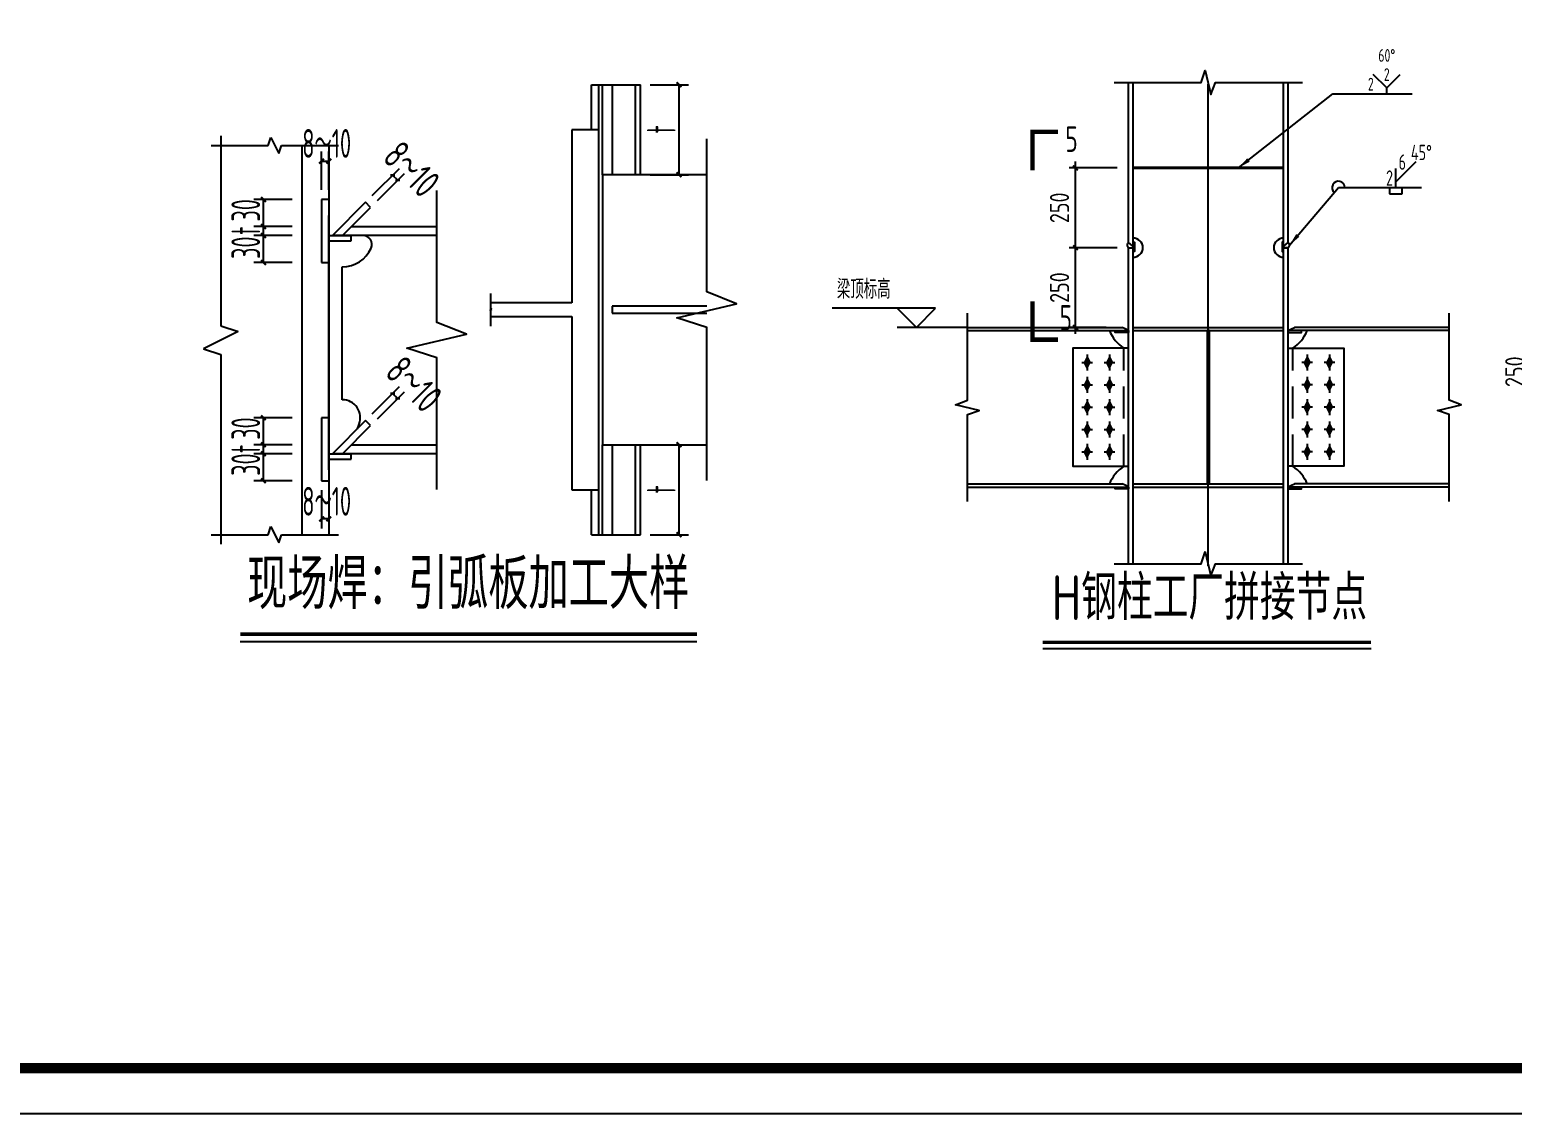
# Model space of a CAD drawing. Extents: x -89996 to 1006241, y -2176 to 440573.
# Drawn here: x 931841 to 955073, y 18824 to 35801 of the extents above; entities that cross this region are included whole.
import ezdxf
from ezdxf.enums import TextEntityAlignment as Align

# ---------------------------------------------------------------- set-up
doc = ezdxf.new("R2010")
doc.units = 0
doc.header["$LTSCALE"] = 1000
doc.header["$MEASUREMENT"] = 0
doc.linetypes.add('2', pattern=[1500.01, 1500, -0.01])
doc.linetypes.add('DASHED', pattern=[0.75, 0.5, -0.25])
for name, color, linetype in [('2001', 4, 'Continuous'), ('2002', 2, 'Continuous'), ('AXIS', 3, 'Continuous'), ('BEAM_SE_NUM_HOR', 7, 'Continuous'), ('BOLT', 251, 'Continuous'), ('DIM', 146, 'Continuous'), ('NUM', 7, 'Continuous'), ('PUB_DIM', 3, 'Continuous'), ('PUB_TEXT', 7, 'Continuous'), ('PUB_TITLE', 4, 'Continuous'), ('PZ', 202, 'Continuous'), ('STXT_HF', 7, 'Continuous'), ('TEXT', 7, 'Continuous'), ('THICK', 6, 'Continuous'), ('THIN', 7, 'Continuous'), ('WELD', 7, 'Continuous'), ('实线', 3, 'Continuous'), ('柱构件', 4, 'Continuous'), ('梁构件', 4, 'Continuous')]:
    doc.layers.add(name, color=color, linetype=linetype)
doc.styles.get("Standard").update_dxf_attribs({"font": 'gbenor.shx', "bigfont": 'gbcbig.shx'})
doc.styles.add('TSSD_Dimension', font='Tssdeng.shx', dxfattribs={"width": 0.8, "bigfont": 'hztxt.shx'})
doc.styles.add('TSSD_Label', font='tssdeng.shx', dxfattribs={"width": 0.7, "bigfont": 'hztxt.shx'})
doc.styles.add('TSSD_Norm', font='tssdeng.shx', dxfattribs={"bigfont": 'hztxt.shx'})
doc.styles.add('TSSD_Num', font='Tssdeng.shx', dxfattribs={"width": 0.7, "bigfont": 'hztxt.shx'})
doc.styles.add('TSSD_Rein', font='Tssdeng.shx', dxfattribs={"width": 0.7, "bigfont": 'hztxt.shx'})
doc.dimstyles.new('TSSD_20_100', dxfattribs={"dimtxt": 300, "dimasz": 75, "dimexe": 100, "dimexo": 250, "dimgap": 100, "dimtad": 1, "dimdec": 0, "dimlfac": 0.2, "dimzin": 0, "dimdsep": 46, "dimtxsty": 'TSSD_Dimension', "dimblk": 'ARCHTICK', "dimcen": 0, "dimdle": 100, "dimclrt": 7, "dimadec": 0, "dimazin": 0, "dimtfac": 1, "dimtdec": 0, "dimtix": 1, "dimtmove": 2, "dimatfit": 3, "dimfxl": 0, "dimtolj": 1, "dimtzin": 0, "dimarcsym": 0})
doc.dimstyles.new('TSSD_LEADER_STYLE_200.0', dxfattribs={"dimtxt": 0.18, "dimasz": 200, "dimexe": 0.18, "dimexo": 0.0625, "dimgap": 0.09, "dimtad": 0, "dimtih": 1, "dimtoh": 1, "dimdec": 4, "dimzin": 0, "dimdsep": 46, "dimtxsty": 'Standard', "dimcen": 0.09, "dimadec": 0, "dimazin": 0, "dimtfac": 1, "dimtdec": 4, "dimtofl": 0, "dimtmove": 0, "dimatfit": 3, "dimfxl": 0, "dimtolj": 1, "dimtzin": 0, "dimarcsym": 0})

# ---------------------------------------------------------------- blocks, each defined once
blk = doc.blocks.new('_WELD002')
at = {"color": 0, "linetype": 'ByBlock'}
for p, q in [((0.5, 1), (0, 1)), ((0, 0), (0.5, 0)), ((0.5, 0), (0.5, 1))]:
    blk.add_line(p, q, dxfattribs=at)
blk = doc.blocks.new('_WELD008')
at = {"color": 0, "linetype": 'ByBlock'}
for p, q in [((0, 0.3), (1.061, 1.361)), ((0, 0), (0, 1))]:
    blk.add_line(p, q, dxfattribs=at)
for tag, p in [('B', (0.288, 0.856)), ('C', (1.286, 1.416)), ('A', (-0.303, -0.009))]:
    blk.add_attdef(tag, text='', height=0.8, dxfattribs=at).set_placement(p, align=Align.CENTER)
blk = doc.blocks.new('_ArchTick')
at = {"color": 0, "linetype": 'ByBlock', "const_width": 0.4}
blk.add_lwpolyline([(-0.5, -0.5), (0.5, 0.5)], dxfattribs=at)
blk = doc.blocks.new('*D2591')
at = {"layer": 'Defpoints', "color": 0, "transparency": 16777216}
for p in [(955361, 31067), (956051, 31067), (955926, 29817)]:
    blk.add_point(p, dxfattribs=at)
at = {"layer": 'DIM', "color": 0, "lineweight": -2, "transparency": 16777216}
for p, q in [((955361, 29717), (955361, 31167)), ((955801, 31067), (955261, 31067)), ((955676, 29817), (955261, 29817))]:
    blk.add_line(p, q, dxfattribs=at)
at = {"layer": 'DIM', "color": 0, "lineweight": -2, "transparency": 16777216, "xscale": 75, "yscale": 75, "zscale": 75}
for p, rotation in [((955361, 31067), 90), ((955361, 29817), 270)]:
    blk.add_blockref('_ArchTick', p, dxfattribs=dict(at, rotation=rotation))
at = {"layer": 'DIM', "color": 7, "transparency": 16777216, "insert": (955111, 30442), "char_height": 300, "attachment_point": 5, "rotation": 90, "style": 'TSSD_Dimension'}
blk.add_mtext('\\A1;250', dxfattribs=at)
blk = doc.blocks.new('*D2592')
at = {"layer": 'Defpoints', "color": 0, "transparency": 16777216}
for p in [(948228, 33635), (949130, 33635), (949130, 32385)]:
    blk.add_point(p, dxfattribs=at)
at = {"layer": 'DIM', "color": 0, "lineweight": -2, "transparency": 16777216}
for p, q in [((948228, 32285), (948228, 33735)), ((948880, 33635), (948128, 33635)), ((948880, 32385), (948128, 32385))]:
    blk.add_line(p, q, dxfattribs=at)
at = {"layer": 'DIM', "color": 0, "lineweight": -2, "transparency": 16777216, "xscale": 75, "yscale": 75, "zscale": 75}
for p, rotation in [((948228, 33635), 90), ((948228, 32385), 270)]:
    blk.add_blockref('_ArchTick', p, dxfattribs=dict(at, rotation=rotation))
at = {"layer": 'DIM', "color": 7, "transparency": 16777216, "insert": (947978, 33010), "char_height": 300, "attachment_point": 5, "rotation": 90, "style": 'TSSD_Dimension'}
blk.add_mtext('\\A1;250', dxfattribs=at)
blk = doc.blocks.new('*D2593')
at = {"layer": 'Defpoints', "color": 0, "transparency": 16777216}
for p in [(948228, 32385), (949130, 32385), (948958, 31135)]:
    blk.add_point(p, dxfattribs=at)
at = {"layer": 'DIM', "color": 0, "lineweight": -2, "transparency": 16777216}
for p, q in [((948880, 32385), (948128, 32385)), ((948228, 31035), (948228, 32485)), ((948708, 31135), (948128, 31135))]:
    blk.add_line(p, q, dxfattribs=at)
at = {"layer": 'DIM', "color": 0, "lineweight": -2, "transparency": 16777216, "xscale": 75, "yscale": 75, "zscale": 75}
for p, rotation in [((948228, 32385), 90), ((948228, 31135), 270)]:
    blk.add_blockref('_ArchTick', p, dxfattribs=dict(at, rotation=rotation))
at = {"layer": 'DIM', "color": 7, "transparency": 16777216, "insert": (947978, 31760), "char_height": 300, "attachment_point": 5, "rotation": 90, "style": 'TSSD_Dimension'}
blk.add_mtext('\\A1;250', dxfattribs=at)
blk = doc.blocks.new('_WELD009')
at = {"color": 0, "linetype": 'ByBlock'}
for p, q in [((0, 0.3), (-0.707, 1.007)), ((0, 0.3), (0.707, 1.007)), ((0, 0), (0, 0.3))]:
    blk.add_line(p, q, dxfattribs=at)
for tag, p in [('C', (-0.032, 1.508)), ('A', (-0.858, 0)), ('B', (0.005, 0.67))]:
    blk.add_attdef(tag, text='', height=0.8, dxfattribs=at).set_placement(p, align=Align.CENTER)

msp = doc.modelspace()

# ---------------------------------------------------------------- hatches: boundary and pattern name
at = {"layer": 'BOLT'}
for points in [[(948409.58, 30669.45), (948367.58, 30585.45), (948409.58, 30501.45), (948451.58, 30585.45)], [(948759.58, 30669.45), (948717.58, 30585.45), (948759.58, 30501.45), (948801.58, 30585.45)], [(951859.58, 30669.45), (951901.58, 30585.45), (951859.58, 30501.45), (951817.58, 30585.45)], [(952209.58, 30669.45), (952251.58, 30585.45), (952209.58, 30501.45), (952167.58, 30585.45)], [(948409.58, 30319.45), (948367.58, 30235.45), (948409.58, 30151.45), (948451.58, 30235.45)], [(948759.58, 30319.45), (948717.58, 30235.45), (948759.58, 30151.45), (948801.58, 30235.45)], [(951859.58, 30319.45), (951901.58, 30235.45), (951859.58, 30151.45), (951817.58, 30235.45)], [(952209.58, 30319.45), (952251.58, 30235.45), (952209.58, 30151.45), (952167.58, 30235.45)], [(948409.58, 29969.45), (948367.58, 29885.45), (948409.58, 29801.45), (948451.58, 29885.45)], [(948759.58, 29969.45), (948717.58, 29885.45), (948759.58, 29801.45), (948801.58, 29885.45)], [(951859.58, 29969.45), (951901.58, 29885.45), (951859.58, 29801.45), (951817.58, 29885.45)], [(952209.58, 29969.45), (952251.58, 29885.45), (952209.58, 29801.45), (952167.58, 29885.45)], [(948409.58, 29619.45), (948367.58, 29535.45), (948409.58, 29451.45), (948451.58, 29535.45)], [(948759.58, 29619.45), (948717.58, 29535.45), (948759.58, 29451.45), (948801.58, 29535.45)], [(951859.58, 29619.45), (951901.58, 29535.45), (951859.58, 29451.45), (951817.58, 29535.45)], [(952209.58, 29619.45), (952251.58, 29535.45), (952209.58, 29451.45), (952167.58, 29535.45)], [(948409.58, 29269.45), (948367.58, 29185.45), (948409.58, 29101.45), (948451.58, 29185.45)], [(948759.58, 29269.45), (948717.58, 29185.45), (948759.58, 29101.45), (948801.58, 29185.45)], [(951859.58, 29269.45), (951901.58, 29185.45), (951859.58, 29101.45), (951817.58, 29185.45)], [(952209.58, 29269.45), (952251.58, 29185.45), (952209.58, 29101.45), (952167.58, 29185.45)]]:
    msp.add_hatch(color=256, dxfattribs=at).paths.add_polyline_path(points)

# ---------------------------------------------------------------- linework, layer by layer
at = {"layer": '2001', "color": 3}
for p, q in [((940645.09, 34938.93, -3274.5), (941413.92, 34938.93, -3274.5)), ((940645.09, 34233.93), (940645.09, 34938.93)), ((940757.89, 34233.93), (940757.89, 34938.93)), ((940814.29, 33528.93), (940814.29, 34938.93)), ((941334.16, 33528.93), (941334.16, 34938.93)), ((941413.92, 33528.93), (941413.92, 34938.93)), ((940814.29, 27888.93), (940814.29, 29298.93)), ((941334.16, 27888.93), (941334.16, 29298.93)), ((941413.92, 27888.93), (941413.92, 29298.93)), ((940645.09, 27888.93), (940645.09, 28593.93)), ((940757.89, 27888.93), (940757.89, 28593.93)), ((940645.09, 27888.93), (941413.92, 27888.93))]:
    msp.add_line(p, q, dxfattribs=at)
at = {"layer": '2001', "color": 3, "linetype": '2'}
for p, q in [((940973.81, 33528.93), (940973.81, 34938.93)), ((940973.81, 27888.93), (940973.81, 29298.93))]:
    msp.add_line(p, q, dxfattribs=at)
at = {"layer": '2001'}
for p, q in [((940814.29, 33528.93), (940814.29, 29298.93)), ((942449.89, 33528.93), (940814.29, 33528.93)), ((938219.89, 32577.18), (936612.49, 32577.18)), ((936884.81, 32718.18), (938219.89, 32718.18)), ((936739.39, 30003.93), (936739.39, 32083.68)), ((936975.37, 29549.01), (937003.02, 29621.81)), ((936884.81, 29298.93), (938219.89, 29298.93)), ((940814.29, 29298.93), (942449.89, 29298.93)), ((938219.89, 29157.93), (936612.49, 29157.93))]:
    msp.add_line(p, q, dxfattribs=at)
at = {"layer": '2001', "color": 7}
for p, q in [((939065.89, 31427.15), (939065.89, 31669.68)), ((939050.02, 31406), (939081.75, 31421.86)), ((939065.89, 31400.72), (939050.02, 31406)), ((939081.75, 31421.86), (939065.89, 31427.15)), ((939065.89, 31158.18), (939065.89, 31400.72))]:
    msp.add_line(p, q, dxfattribs=at)
at = {"layer": '2001', "color": 4, "linetype": '2'}
for p, q in [((940969.39, 31470.33), (940969.39, 31357.53)), ((942449.89, 31470.33), (940969.39, 31470.33)), ((940969.39, 31357.53), (942449.89, 31357.53))]:
    msp.add_line(p, q, dxfattribs=at)
at = {"layer": '2001'}
for centre, radius, start, end in [((937062.46, 32436.18), 141, 336.421813, 90.000002), ((936739.39, 32577.18), 493.5, 270.000001, 336.421815), ((936739.39, 29721.93), 282, 339.20343, 90.000002)]:
    msp.add_arc(centre, radius, start, end, dxfattribs=at)
at = {"layer": '2002', "color": 2}
for p, q in [((940334.89, 34233.93), (940334.89, 31519.68)), ((940757.89, 34233.93), (940334.89, 34233.93)), ((940757.89, 28593.93), (940757.89, 34233.93)), ((936104.89, 33987.18), (936104.89, 27888.93)), ((936527.89, 33987.18), (936527.89, 27888.93)), ((936527.89, 28904.13), (936527.89, 32887.38)), ((940334.89, 31519.68), (939065.89, 31519.68)), ((939065.89, 31308.18), (940334.89, 31308.18)), ((940334.89, 31308.18), (940334.89, 28593.93)), ((940334.89, 28593.93), (940757.89, 28593.93))]:
    msp.add_line(p, q, dxfattribs=at)
at = {"layer": '2002'}
for p, q in [((936415.09, 33141.18), (936415.09, 32154.18)), ((936527.89, 33141.18), (936415.09, 33141.18)), ((937104.16, 33097.05), (936584.29, 32577.18)), ((936743.81, 32577.18), (937183.92, 33017.29)), ((937183.92, 33017.29), (937104.16, 33097.05)), ((936527.89, 32577.18), (936880.39, 32577.18)), ((936880.39, 32492.58), (936880.39, 32577.18)), ((936527.89, 32492.58), (936880.39, 32492.58)), ((936415.09, 32154.18), (936527.89, 32154.18)), ((936415.09, 29721.93), (936415.09, 28734.93)), ((936527.89, 29721.93), (936415.09, 29721.93)), ((937104.16, 29677.8), (936584.29, 29157.93)), ((936743.81, 29157.93), (937183.92, 29598.04)), ((937183.92, 29598.04), (937104.16, 29677.8)), ((936527.89, 29157.93), (936880.39, 29157.93)), ((936527.89, 29073.33), (936880.39, 29073.33)), ((936880.39, 29073.33), (936880.39, 29157.93)), ((936415.09, 28734.93), (936527.89, 28734.93))]:
    msp.add_line(p, q, dxfattribs=at)
at = {"layer": 'AXIS'}
msp.add_line((950309.58, 27403.31), (950309.58, 34946.3), dxfattribs=at)
at = {"layer": 'BEAM_SE_NUM_HOR'}
msp.add_lwpolyline([(947715.09, 26103.42), (952860.75, 26103.42)], dxfattribs=at)
at = {"layer": 'BOLT'}
for p, q in [((948409.58, 30669.45), (948367.58, 30585.45)), ((948409.58, 30711.45), (948409.58, 30459.45)), ((948409.58, 30669.45), (948451.58, 30585.45)), ((948759.58, 30669.45), (948717.58, 30585.45)), ((948759.58, 30711.45), (948759.58, 30459.45)), ((948759.58, 30669.45), (948801.58, 30585.45)), ((951859.58, 30669.45), (951817.58, 30585.45)), ((951859.58, 30711.45), (951859.58, 30459.45)), ((951859.58, 30669.45), (951901.58, 30585.45)), ((952209.58, 30669.45), (952167.58, 30585.45)), ((952209.58, 30711.45), (952209.58, 30459.45)), ((952209.58, 30669.45), (952251.58, 30585.45)), ((948325.58, 30585.45), (948493.58, 30585.45)), ((948409.58, 30501.45), (948367.58, 30585.45)), ((948409.58, 30501.45), (948451.58, 30585.45)), ((948675.58, 30585.45), (948843.58, 30585.45)), ((948759.58, 30501.45), (948717.58, 30585.45)), ((948759.58, 30501.45), (948801.58, 30585.45)), ((951943.58, 30585.45), (951775.58, 30585.45)), ((951859.58, 30501.45), (951817.58, 30585.45)), ((951859.58, 30501.45), (951901.58, 30585.45)), ((952293.58, 30585.45), (952125.58, 30585.45)), ((952209.58, 30501.45), (952167.58, 30585.45)), ((952209.58, 30501.45), (952251.58, 30585.45)), ((948325.58, 30235.45), (948493.58, 30235.45)), ((948409.58, 30319.45), (948367.58, 30235.45)), ((948409.58, 30151.45), (948367.58, 30235.45)), ((948409.58, 30361.45), (948409.58, 30109.45)), ((948409.58, 30319.45), (948451.58, 30235.45)), ((948409.58, 30151.45), (948451.58, 30235.45)), ((948675.58, 30235.45), (948843.58, 30235.45)), ((948759.58, 30319.45), (948717.58, 30235.45)), ((948759.58, 30151.45), (948717.58, 30235.45)), ((948759.58, 30361.45), (948759.58, 30109.45)), ((948759.58, 30319.45), (948801.58, 30235.45)), ((948759.58, 30151.45), (948801.58, 30235.45)), ((951943.58, 30235.45), (951775.58, 30235.45)), ((951859.58, 30319.45), (951817.58, 30235.45)), ((951859.58, 30151.45), (951817.58, 30235.45)), ((951859.58, 30361.45), (951859.58, 30109.45)), ((951859.58, 30319.45), (951901.58, 30235.45)), ((951859.58, 30151.45), (951901.58, 30235.45)), ((952293.58, 30235.45), (952125.58, 30235.45)), ((952209.58, 30319.45), (952167.58, 30235.45)), ((952209.58, 30151.45), (952167.58, 30235.45)), ((952209.58, 30361.45), (952209.58, 30109.45)), ((952209.58, 30319.45), (952251.58, 30235.45)), ((952209.58, 30151.45), (952251.58, 30235.45)), ((948409.58, 30011.45), (948409.58, 29759.45)), ((948759.58, 30011.45), (948759.58, 29759.45)), ((951859.58, 30011.45), (951859.58, 29759.45)), ((952209.58, 30011.45), (952209.58, 29759.45)), ((948325.58, 29885.45), (948493.58, 29885.45)), ((948409.58, 29969.45), (948367.58, 29885.45)), ((948409.58, 29801.45), (948367.58, 29885.45)), ((948409.58, 29969.45), (948451.58, 29885.45)), ((948409.58, 29801.45), (948451.58, 29885.45)), ((948675.58, 29885.45), (948843.58, 29885.45)), ((948759.58, 29969.45), (948717.58, 29885.45)), ((948759.58, 29801.45), (948717.58, 29885.45)), ((948759.58, 29969.45), (948801.58, 29885.45)), ((948759.58, 29801.45), (948801.58, 29885.45)), ((951943.58, 29885.45), (951775.58, 29885.45)), ((951859.58, 29969.45), (951817.58, 29885.45)), ((951859.58, 29801.45), (951817.58, 29885.45)), ((951859.58, 29969.45), (951901.58, 29885.45)), ((951859.58, 29801.45), (951901.58, 29885.45)), ((952293.58, 29885.45), (952125.58, 29885.45)), ((952209.58, 29969.45), (952167.58, 29885.45)), ((952209.58, 29801.45), (952167.58, 29885.45)), ((952209.58, 29969.45), (952251.58, 29885.45)), ((952209.58, 29801.45), (952251.58, 29885.45)), ((948325.58, 29535.45), (948493.58, 29535.45)), ((948409.58, 29619.45), (948367.58, 29535.45)), ((948409.58, 29451.45), (948367.58, 29535.45)), ((948409.58, 29661.45), (948409.58, 29409.45)), ((948409.58, 29619.45), (948451.58, 29535.45)), ((948409.58, 29451.45), (948451.58, 29535.45)), ((948675.58, 29535.45), (948843.58, 29535.45)), ((948759.58, 29619.45), (948717.58, 29535.45)), ((948759.58, 29451.45), (948717.58, 29535.45)), ((948759.58, 29661.45), (948759.58, 29409.45)), ((948759.58, 29619.45), (948801.58, 29535.45)), ((948759.58, 29451.45), (948801.58, 29535.45)), ((951943.58, 29535.45), (951775.58, 29535.45)), ((951859.58, 29619.45), (951817.58, 29535.45)), ((951859.58, 29451.45), (951817.58, 29535.45)), ((951859.58, 29661.45), (951859.58, 29409.45)), ((951859.58, 29619.45), (951901.58, 29535.45)), ((951859.58, 29451.45), (951901.58, 29535.45)), ((952293.58, 29535.45), (952125.58, 29535.45)), ((952209.58, 29619.45), (952167.58, 29535.45)), ((952209.58, 29451.45), (952167.58, 29535.45)), ((952209.58, 29661.45), (952209.58, 29409.45)), ((952209.58, 29619.45), (952251.58, 29535.45)), ((952209.58, 29451.45), (952251.58, 29535.45)), ((948409.58, 29311.45), (948409.58, 29059.45)), ((948759.58, 29311.45), (948759.58, 29059.45)), ((951859.58, 29311.45), (951859.58, 29059.45)), ((952209.58, 29311.45), (952209.58, 29059.45)), ((948325.58, 29185.45), (948493.58, 29185.45)), ((948409.58, 29269.45), (948367.58, 29185.45)), ((948409.58, 29101.45), (948367.58, 29185.45)), ((948409.58, 29269.45), (948451.58, 29185.45)), ((948409.58, 29101.45), (948451.58, 29185.45)), ((948675.58, 29185.45), (948843.58, 29185.45)), ((948759.58, 29269.45), (948717.58, 29185.45)), ((948759.58, 29101.45), (948717.58, 29185.45)), ((948759.58, 29269.45), (948801.58, 29185.45)), ((948759.58, 29101.45), (948801.58, 29185.45)), ((951943.58, 29185.45), (951775.58, 29185.45)), ((951859.58, 29269.45), (951817.58, 29185.45)), ((951859.58, 29101.45), (951817.58, 29185.45)), ((951859.58, 29269.45), (951901.58, 29185.45)), ((951859.58, 29101.45), (951901.58, 29185.45)), ((952293.58, 29185.45), (952125.58, 29185.45)), ((952209.58, 29269.45), (952167.58, 29185.45)), ((952209.58, 29101.45), (952167.58, 29185.45)), ((952209.58, 29269.45), (952251.58, 29185.45)), ((952209.58, 29101.45), (952251.58, 29185.45))]:
    msp.add_line(p, q, dxfattribs=at)
at = {"layer": 'DIM'}
for p, q in [((941563.92, 34938.93, -6549), (942163.92, 34938.93, -6549)), ((942013.92, 34938.93, -3274.5), (942013.92, 33528.93, -3274.5)), ((936415.09, 33291.18, -3274.5), (936415.09, 33891.18, -3274.5)), ((936415.09, 33741.18, -3274.5), (936527.89, 33741.18, -3274.5)), ((937210.22, 33203.12, -3274.5), (937634.49, 33627.38, -3274.5)), ((937289.98, 33123.36, -3274.5), (937714.25, 33547.62, -3274.5)), ((937528.42, 33521.31, -3274.5), (937608.18, 33441.55, -3274.5)), ((935954.89, 33141.18, -3274.5), (935354.89, 33141.18, -3274.5)), ((935504.89, 32718.18, -3274.5), (935504.89, 33141.18, -3274.5)), ((935954.89, 32718.18, -3274.5), (935354.89, 32718.18, -3274.5)), ((935954.89, 32718.18, -3274.5), (935354.89, 32718.18, -3274.5)), ((935954.89, 32577.18, -3274.5), (935354.89, 32577.18, -3274.5)), ((935954.89, 32577.18, -3274.5), (935354.89, 32577.18, -3274.5)), ((935504.89, 32577.18, -3274.5), (935504.89, 32718.18, -3274.5)), ((935504.89, 32154.18, -3274.5), (935504.89, 32577.18, -3274.5)), ((935954.89, 32154.18, -3274.5), (935354.89, 32154.18, -3274.5)), ((937210.22, 29783.87, -3274.5), (937634.49, 30208.13, -3274.5)), ((937289.98, 29704.11, -3274.5), (937714.25, 30128.37, -3274.5)), ((937528.42, 30102.06, -3274.5), (937608.18, 30022.3, -3274.5)), ((935954.89, 29721.93, -3274.5), (935354.89, 29721.93, -3274.5)), ((935504.89, 29298.93, -3274.5), (935504.89, 29721.93, -3274.5)), ((935954.89, 29298.93, -3274.5), (935354.89, 29298.93, -3274.5)), ((935954.89, 29298.93, -3274.5), (935354.89, 29298.93, -3274.5)), ((935504.89, 29157.93, -3274.5), (935504.89, 29298.93, -3274.5)), ((942013.92, 29298.93, -3274.5), (942013.92, 27888.93, -3274.5)), ((935954.89, 29157.93, -3274.5), (935354.89, 29157.93, -3274.5)), ((935954.89, 29157.93, -3274.5), (935354.89, 29157.93, -3274.5)), ((935504.89, 28734.93, -3274.5), (935504.89, 29157.93, -3274.5)), ((935954.89, 28734.93, -3274.5), (935354.89, 28734.93, -3274.5)), ((936415.09, 28584.93, -3274.5), (936415.09, 27984.93, -3274.5)), ((936527.89, 28134.93, -3274.5), (936415.09, 28134.93, -3274.5)), ((941563.92, 27888.93, -3274.5), (942163.92, 27888.93, -3274.5))]:
    msp.add_line(p, q, dxfattribs=at)
at = {"layer": 'DIM', "const_width": 33.75, "elevation": -3274.5}
msp.add_lwpolyline([(941976.42, 34976.43), (942051.42, 34901.43)], dxfattribs=at)
at = {"layer": 'DIM', "const_width": 33.75}
for points in [[(936377.59, 33703.68), (936452.59, 33778.68)], [(936490.39, 33703.68), (936565.39, 33778.68)], [(937565.92, 33521.31), (937490.92, 33521.31)], [(937645.68, 33441.55), (937570.68, 33441.55)], [(941976.42, 33566.43), (942051.42, 33491.43)], [(935467.39, 33178.68), (935542.39, 33103.68)], [(935467.39, 32755.68), (935542.39, 32680.68)], [(935467.39, 32755.68), (935542.39, 32680.68)], [(935467.39, 32614.68), (935542.39, 32539.68)], [(935467.39, 32614.68), (935542.39, 32539.68)], [(935467.39, 32191.68), (935542.39, 32116.68)], [(937565.92, 30102.06), (937490.92, 30102.06)], [(937645.68, 30022.3), (937570.68, 30022.3)], [(935467.39, 29759.43), (935542.39, 29684.43)], [(935467.39, 29336.43), (935542.39, 29261.43)], [(935467.39, 29336.43), (935542.39, 29261.43)], [(941976.42, 29336.43), (942051.42, 29261.43)], [(935467.39, 29195.43), (935542.39, 29120.43)], [(935467.39, 29195.43), (935542.39, 29120.43)], [(935467.39, 28772.43), (935542.39, 28697.43)], [(936377.59, 28097.43), (936452.59, 28172.43)], [(936490.39, 28097.43), (936565.39, 28172.43)], [(941976.42, 27926.43), (942051.42, 27851.43)]]:
    msp.add_lwpolyline(points, dxfattribs=at)
at = {"layer": 'NUM', "const_width": 56.25, "elevation": -3274.5}
msp.add_lwpolyline([(935139.63, 26330.17), (942295.34, 26330.17)], dxfattribs=at)
at = {"layer": 'NUM', "elevation": -3274.5}
msp.add_lwpolyline([(935139.63, 26217.67), (942295.34, 26217.67)], dxfattribs=at)
at = {"layer": 'NUM', "const_width": 50}
msp.add_lwpolyline([(947715.09, 26203.42), (952860.75, 26203.42)], dxfattribs=at)
at = {"layer": 'PUB_DIM'}
for p, q in [((934685.89, 33987.18), (935576.14, 33987.18)), ((934835.89, 34137.18), (934835.89, 31163.06)), ((935576.14, 33987.18), (935618.44, 34114.08)), ((935618.44, 34114.08), (935745.34, 33860.28)), ((935745.34, 33860.28), (935787.64, 33987.18)), ((935787.64, 33987.18), (936677.89, 33987.18)), ((934835.89, 31163.06), (935105.89, 31073.06)), ((935105.89, 31073.06), (934565.89, 30803.06)), ((934565.89, 30803.06), (934835.89, 30713.06)), ((934835.89, 30713.06), (934835.89, 27738.93)), ((934685.89, 27888.93), (935576.14, 27888.93)), ((935576.14, 27888.93), (935618.44, 28015.83)), ((935618.44, 28015.83), (935745.34, 27762.03)), ((935745.34, 27762.03), (935787.64, 27888.93)), ((935787.64, 27888.93), (936677.89, 27888.93))]:
    msp.add_line(p, q, dxfattribs=at)
at = {"layer": 'PUB_DIM', "const_width": 70}
for points in [[(947553.23, 33599.19), (947553.23, 34199.19), (947953.23, 34199.19)], [(947553.23, 31543.96), (947553.23, 30943.96), (947953.23, 30943.96)]]:
    msp.add_lwpolyline(points, dxfattribs=at)
at = {"layer": 'PUB_DIM'}
for points in [[(942449.89, 28736.43), (942449.89, 29298.93), (942449.89, 31136.43), (941981.14, 31286.43), (942917.46, 31508.27), (942449.89, 31691.43), (942449.89, 33528.93), (942449.89, 34091.43)], [(938219.89, 28595.43), (938219.89, 29157.93), (938219.89, 30660.56), (937751.14, 30810.56), (938687.46, 31032.4), (938219.89, 31215.56), (938219.89, 32718.18), (938219.89, 33280.68)]]:
    msp.add_lwpolyline(points, dxfattribs=at)
at = {"layer": 'PUB_TITLE'}
msp.add_lwpolyline([(897449.45, 18823.61), (986549.45, 18823.61), (986549.45, 81823.61), (897449.45, 81823.61)], close=True, dxfattribs=at)
at = {"layer": 'PUB_TITLE', "const_width": 159.09}
msp.add_lwpolyline([(899747.43, 19530.68), (899747.43, 80409.47), (985135.31, 80409.47), (985135.31, 19530.68)], close=True, dxfattribs=at)
at = {"layer": 'PZ'}
for points in [[(948850.79, 31085.45), (949059.58, 31085.45), (949059.58, 31055.45), (948850.79, 31055.45)], [(951768.37, 31085.45), (951559.58, 31085.45), (951559.58, 31055.45), (951768.37, 31055.45)], [(949059.58, 30810.45), (948184.58, 30810.45), (948184.58, 28960.45), (949059.58, 28960.45)], [(951559.58, 30810.45), (952434.58, 30810.45), (952434.58, 28960.45), (951559.58, 28960.45)], [(948850.79, 28635.45), (949059.58, 28635.45), (949059.58, 28605.45), (948850.79, 28605.45)], [(951768.37, 28635.45), (951559.58, 28635.45), (951559.58, 28605.45), (951768.37, 28605.45)]]:
    msp.add_lwpolyline(points, close=True, dxfattribs=at)
at = {"layer": 'STXT_HF'}
msp.add_line((952257.85, 34797.32), (953505.83, 34797.32), dxfattribs=at)
at = {"layer": 'TEXT'}
for p, q in [((936527.89, 33291.18, -3274.5), (936527.89, 33891.18, -3274.5)), ((941563.92, 33528.93, -3274.5), (942163.92, 33528.93, -3274.5)), ((941563.92, 29298.93, -3274.5), (942163.92, 29298.93, -3274.5)), ((936527.89, 28584.93, -3274.5), (936527.89, 27984.93, -3274.5))]:
    msp.add_line(p, q, dxfattribs=at)
at = {"layer": 'THICK'}
msp.add_line((951489.58, 33635.45), (949129.58, 33635.45), dxfattribs=at)
at = {"layer": 'THICK', "const_width": 50}
msp.add_lwpolyline([(949129.58, 33635.45), (951489.58, 33635.45)], dxfattribs=at)
at = {"layer": 'THIN'}
for p, q in [((945435.24, 31435.45), (944415.01, 31435.45)), ((946035.24, 31435.45), (945435.24, 31435.45)), ((945735.24, 31135.45), (945435.24, 31435.45)), ((945735.24, 31135.45), (946035.24, 31435.45)), ((946533.42, 31135.45), (945435.24, 31135.45))]:
    msp.add_line(p, q, dxfattribs=at)
at = {"layer": 'WELD'}
msp.add_line((952348.64, 33326.77), (953648.64, 33326.77), dxfattribs=at)
msp.add_arc((952348.64, 33326.77), 100, 0, 229.619028, dxfattribs=at)
at = {"layer": '实线'}
for points in [[(948834.58, 34974.06), (949059.58, 34974.06), (950198.58, 34974.06), (950258.58, 35161.56), (950347.32, 34787.03), (950420.58, 34974.06), (951559.58, 34974.06), (951784.58, 34974.06)], [(946533.42, 28410.45), (946533.42, 28635.45), (946533.42, 29774.45), (946720.92, 29834.45), (946346.39, 29923.19), (946533.42, 29996.45), (946533.42, 31135.45), (946533.42, 31360.45)], [(954085.74, 28410.45), (954085.74, 28635.45), (954085.74, 29774.45), (953898.24, 29834.45), (954272.77, 29923.19), (954085.74, 29996.45), (954085.74, 31135.45), (954085.74, 31360.45)], [(948834.58, 27431.07), (949059.58, 27431.07), (950198.58, 27431.07), (950258.58, 27618.57), (950347.32, 27244.04), (950420.58, 27431.07), (951559.58, 27431.07), (951784.58, 27431.07)]]:
    msp.add_lwpolyline(points, dxfattribs=at)
at = {"layer": '柱构件'}
for p, q in [((949059.58, 32465.79), (949059.58, 34974.06)), ((949129.58, 32415.45), (949129.58, 34974.06)), ((951489.58, 27431.07), (951489.58, 34974.06)), ((951559.58, 32465.79), (951559.58, 34974.06)), ((949119.58, 32415.45), (949059.58, 32465.79)), ((949059.58, 27431.07), (949059.58, 32385.45)), ((949059.58, 32385.45), (949129.58, 32385.45)), ((949119.58, 32415.45), (949129.58, 32415.45)), ((949129.58, 27431.07), (949129.58, 32385.45)), ((951499.58, 32415.45), (951489.58, 32415.45)), ((951489.58, 32415.45), (951499.58, 32415.45)), ((951559.58, 32385.45), (951489.58, 32385.45)), ((951489.58, 32385.45), (951559.58, 32385.45)), ((951499.58, 32415.45), (951559.58, 32465.79)), ((951559.58, 27431.07), (951559.58, 32385.45)), ((949129.58, 31135.45), (951489.58, 31135.45)), ((949051.89, 31093.74), (949051.89, 31085.45)), ((949129.58, 31085.45), (951489.58, 31085.45)), ((951567.27, 31093.74), (951567.27, 31085.45)), ((949051.89, 28643.74), (949051.89, 28635.45)), ((949129.58, 28685.45), (951489.58, 28685.45)), ((949129.58, 28635.45), (951489.58, 28635.45)), ((951567.27, 28643.74), (951567.27, 28635.45))]:
    msp.add_line(p, q, dxfattribs=at)
for points in [[(949129.58, 32474.19), (949154.58, 32474.19), (949154.58, 32324.19), (949129.58, 32324.19)], [(951489.58, 32474.19), (951464.58, 32474.19), (951464.58, 32324.19), (951489.58, 32324.19)], [(950329.58, 31085.45), (950289.58, 31085.45), (950289.58, 28685.45), (950329.58, 28685.45)]]:
    msp.add_lwpolyline(points, close=True, dxfattribs=at)
for centre, radius, start, end in [((949131.81, 32380.92), 153.63, 1.689539, 90.830299), ((951487.35, 32380.92), 153.63, 89.169701, 178.310461), ((949083.89, 32425.62), 46.96, 121.183958, 238.816042), ((949131.81, 32389.98), 153.63, 269.169701, 358.310461), ((951487.35, 32389.98), 153.63, 181.689539, 270.830299), ((951535.27, 32425.62), 46.96, 301.183958, 58.816042)]:
    msp.add_arc(centre, radius, start, end, dxfattribs=at)
at = {"layer": '梁构件'}
for p, q in [((946533.42, 31135.45), (948958.3, 31135.45)), ((949051.89, 31093.74), (948958.3, 31135.45)), ((951567.27, 31093.74), (951660.86, 31135.45)), ((954085.74, 31135.45), (951660.86, 31135.45)), ((946533.42, 31085.45), (949051.89, 31085.45)), ((954085.74, 31085.45), (951567.27, 31085.45)), ((946533.42, 28685.45), (948958.3, 28685.45)), ((946533.42, 28635.45), (949051.89, 28635.45)), ((949051.89, 28643.74), (948958.3, 28685.45)), ((951567.27, 28643.74), (951660.86, 28685.45)), ((954085.74, 28635.45), (951567.27, 28635.45)), ((954085.74, 28685.45), (951660.86, 28685.45))]:
    msp.add_line(p, q, dxfattribs=at)
at = {"layer": '梁构件', "linetype": 'DASHED'}
for p, q in [((948984.58, 28960.45), (948984.58, 30810.45)), ((951634.58, 28960.45), (951634.58, 30810.45))]:
    msp.add_line(p, q, dxfattribs=at)
at = {"layer": '梁构件'}
for centre, start, end in [((949340.84, 31331.6), 202.949663, 235.64331), ((951278.32, 31331.6), 304.35669, 337.050337), ((949340.84, 28439.3), 124.35669, 157.050337), ((951278.32, 28439.3), 22.949663, 55.64331)]:
    msp.add_arc(centre, 631.29, start, end, dxfattribs=at)

# ---------------------------------------------------------------- block references
at = {"layer": 'STXT_HF'}
ref = msp.add_blockref('_WELD009', (953105.83, 34797.32), dxfattribs=dict(at, xscale=300, yscale=300, zscale=300))
ref.add_attrib('60%%d', '60%%d', dxfattribs={"height": 200, "style": 'TSSD_Label', "width": 0.7}).set_placement((953105.83, 35397.32), align=Align.MIDDLE_CENTER)
ref.add_attrib('2', '2', dxfattribs={"height": 200, "style": 'TSSD_Label', "width": 0.7}).set_placement((953105.83, 35097.32), align=Align.MIDDLE_CENTER)
ref.add_attrib('2', '2', dxfattribs={"height": 200, "style": 'TSSD_Label', "width": 0.7}).set_placement((952855.83, 34947.32), align=Align.MIDDLE_CENTER)
at = {"layer": 'WELD'}
ref = msp.add_blockref('_WELD008', (953248.64, 33326.77), dxfattribs=dict(at, xscale=300, yscale=300, zscale=300))
ref.add_attrib('6', '6', dxfattribs={"height": 240, "style": 'TSSD_Label', "width": 0.7}).set_placement((953348.64, 33726.77), align=Align.MIDDLE_CENTER)
ref.add_attrib('2', '2', dxfattribs={"height": 240, "style": 'TSSD_Label', "width": 0.7}).set_placement((953148.64, 33476.77), align=Align.MIDDLE_CENTER)
ref.add_attrib('40%%d', '45%%d', dxfattribs={"height": 240, "style": 'TSSD_Label', "width": 0.7}).set_placement((953648.64, 33876.77), align=Align.MIDDLE_CENTER)
at = {"layer": 'WELD', "xscale": 200, "yscale": 200, "zscale": 200, "rotation": 270}
msp.add_blockref('_WELD002', (953148.64, 33326.77), dxfattribs=at)

# ---------------------------------------------------------------- texts
at = {"layer": 'NUM', "style": 'TSSD_Norm', "width": 0.8}
msp.add_text('现场焊：引弧板加工大样', height=787.5, dxfattribs=at).set_placement((935247.52, 26487.67, -3274.5), align=Align.BOTTOM_LEFT)
at = {"layer": 'PUB_TEXT', "style": 'TSSD_Num', "width": 0.7}
for p in [(948069.54, 33885.65), (947978.82, 31085.45)]:
    msp.add_text('5', height=400, dxfattribs=at).set_placement(p)
at = {"layer": 'TEXT', "ltscale": 1000, "style": 'TSSD_Dimension', "width": 0.597458}
for p in [(936111.49, 33793.68), (936111.49, 28187.43)]:
    msp.add_text('8～10', height=450, dxfattribs=at).set_placement(p)
at = {"layer": 'TEXT', "ltscale": 1000, "style": 'TSSD_Dimension', "width": 0.589439}
for s, p in [('t', (941961.42, 34173.93)), ('30', (935452.39, 32794.68)), ('30', (935452.39, 32209.38)), ('t', (935452.39, 32587.68)), ('30', (935452.39, 29375.43)), ('t', (935452.39, 29168.43)), ('30', (935452.39, 28811.43)), ('t', (941961.42, 28533.93))]:
    msp.add_text(s, height=450, rotation=90, dxfattribs=at).set_placement(p)
at = {"layer": 'TEXT', "style": 'TSSD_Rein', "width": 0.7}
for p in [(937350.87, 33773.11), (937386.62, 30405.57)]:
    msp.add_text('8～10', height=450, rotation=315, dxfattribs=at).set_placement(p)
at = {"layer": 'TEXT', "style": 'TSSD_Norm', "width": 0.8}
msp.add_text('H钢柱工厂拼接节点', height=700, dxfattribs=at).set_placement((947855.09, 26343.42), align=Align.BOTTOM_LEFT)
at = {"layer": 'THIN', "style": 'TSSD_Label', "width": 0.7}
msp.add_text('梁顶标高', height=300, dxfattribs=at).set_placement((945329.74, 31495.45), align=Align.BOTTOM_RIGHT)

# ---------------------------------------------------------------- dimensions: what is measured, and where the dimension line sits
at = {"layer": 'DIM'}
for base, p1, p2, picture, middle in [((948227.73, 33635.45), (949129.58, 32385.45), (949129.58, 33635.45), '*D2592', (947977.73, 33010.45)), ((948227.73, 32385.45), (948958.3, 31135.45), (949129.58, 32385.45), '*D2593', (947977.73, 31760.45)), ((955361.13, 31067.47), (955926.18, 29817.47), (956051.18, 31067.47), '*D2591', (955111.13, 30442.47))]:
    dim = msp.add_linear_dim(base=base, p1=p1, p2=p2, angle=90, dimstyle='TSSD_20_100', dxfattribs=at)
    dim.commit()
    dim.dimension.update_dxf_attribs({"geometry": picture, "text_midpoint": middle})

# ---------------------------------------------------------------- leaders
at = {"layer": 'STXT_HF'}
msp.add_leader([(950781.97, 33635.45), (952257.85, 34797.32)], dimstyle='TSSD_LEADER_STYLE_200.0', dxfattribs=at)
at = {"layer": 'WELD'}
msp.add_leader([(951582.22, 32425.62), (952348.64, 33326.77)], dimstyle='TSSD_LEADER_STYLE_200.0', dxfattribs=at)

doc.saveas('drawing.dxf')
